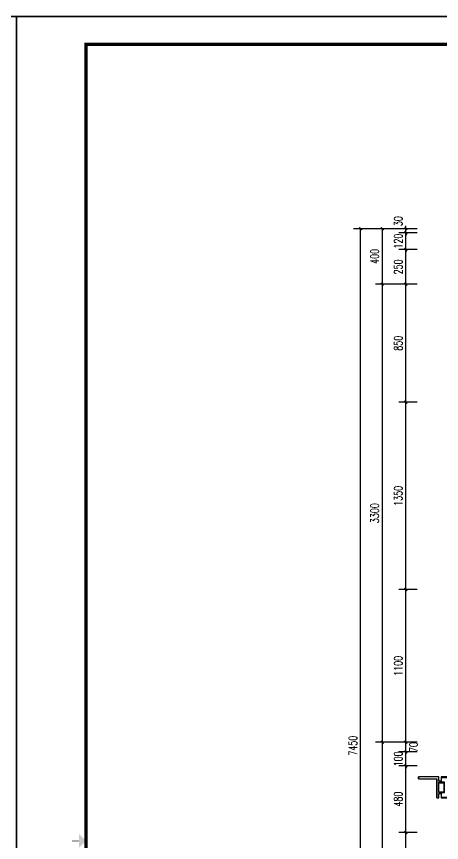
# Model space of a CAD drawing. Header units: millimetres. Extents: x -13830 to 215738, y -24143 to 193994.
# Drawn here: x 198918 to 201977, y 59006 to 64957 of the extents above; entities that cross this region are included whole.
import ezdxf

# ---------------------------------------------------------------- set-up
doc = ezdxf.new("R2010")
doc.units = ezdxf.units.MM
doc.header["$LTSCALE"] = 100
doc.linetypes.add('HIDDEN2', pattern=[4.7625, 3.175, -1.5875])
doc.layers.get('0').update_dxf_attribs({"linetype": 'CONTINUOUS'})
doc.layers.get('DEFPOINTS').update_dxf_attribs({"linetype": 'CONTINUOUS'})
doc.layers.add('A-DETL-DIMS', color=4, linetype='CONTINUOUS', lineweight=18)
for name, color, linetype in [('A-DETL-MCUT', 2, 'CONTINUOUS'), ('D-HARDWARE', 8, 'CONTINUOUS'), ('D-METAL', 74, 'CONTINUOUS'), ('MCST Section A$0$A-_ANOT----_H-', 8, 'CONTINUOUS'), ('MCST Section A$0$D-HARDWARE', 8, 'CONTINUOUS'), ('MCST Section A$0$D-METAL', 74, 'CONTINUOUS'), ('PUB_DIM', 3, 'CONTINUOUS'), ('TK HAHA', 1, 'CONTINUOUS'), ('图框', 7, 'CONTINUOUS')]:
    doc.layers.add(name, color=color, linetype=linetype)
doc.layers.add('MCST Section A$0$A-_FNSH----_H-', color=7, linetype='Continuous', lineweight=13, true_color=0x007d00, plot=False)
doc.styles.add('_TCH_DIM_T3', font='SIMPLEX', dxfattribs={"width": 0.705882, "bigfont": 'GBCBIG'})
doc.dimstyles.new('_TCH_ARCH&&20', dxfattribs={"dimtxt": 59.5, "dimasz": 20, "dimexe": 50, "dimexo": 60, "dimgap": 25.25, "dimtad": 1, "dimdec": 0, "dimzin": 0, "dimdsep": 46, "dimtxsty": '_TCH_DIM_T3', "dimblk": 'ARCHTICK', "dimcen": 0.09, "dimclrt": 7, "dimazin": 2, "dimtfac": 1, "dimtdec": 0, "dimtix": 1, "dimtmove": 2, "dimatfit": 3, "dimfxl": 1, "dimtolj": 1, "dimtzin": 0, "dimarcsym": 0})

# ---------------------------------------------------------------- blocks, each defined once
blk = doc.blocks.new('TJAD_TK_A1')
at = {"layer": '图框'}
for p, q in [((1341.38, 950.45), (500.38, 950.45)), ((500.38, 356.45), (500.38, 950.45)), ((1341.38, 356.45), (1341.38, 950.45))]:
    blk.add_line(p, q, dxfattribs=at)
at = {"layer": '图框', "const_width": 1.2}
blk.add_lwpolyline([(1331.38, 940.45), (525.38, 940.45), (525.38, 366.45), (1331.38, 366.45)], close=True, dxfattribs=at)
at = {"layer": '图框', "const_width": 0.3}
blk.add_lwpolyline([(522.88, 653.45), (520.38, 653.45)], dxfattribs=at)
at = {"layer": '图框'}
blk.add_solid([(522.88, 650.95), (522.88, 655.95), (525.38, 653.45)], dxfattribs=at)
blk = doc.blocks.new('180703-expo')
at = {"layer": '图框'}
blk.add_blockref('TJAD_TK_A1', (-500.38, -356.45), dxfattribs=at)
blk = doc.blocks.new('naiss3')
at = {"layer": 'A-DETL-MCUT', "color": 4}
for points in [[(-250, 0), (250, 0)], [(-250, 0), (-250, -3)], [(-161, 66), (-170, 14)], [(-170, 14), (162, 14)], [(-162, 14), (-154, 66)], [(-75, 70), (-156, 70)], [(-155, 29), (-155, 14)], [(-151, 29), (-155, 29)], [(-153, 14), (-145, 66)], [(-146, 29), (-146, 14)], [(-138, 29), (-146, 29)], [(-140, 14), (-133, 66)], [(-134, 29), (-134, 14)], [(-134, 29), (-123, 29)], [(-125, 14), (-118, 66)], [(-125, 14), (-125, 0)], [(-119, 29), (-119, 14)], [(-119, 29), (-103, 29)], [(-116, 29), (-116, 14)], [(-115, 14), (-115, 0)], [(-103, 29), (-103, 14)], [(-73, 68), (-73, 14)], [(-71, 30), (-71, 14)], [(-71, 30), (-49, 30)], [(-68, 47), (-52, 47)], [(-68, 47), (-68, 30)], [(-65, 14), (-65, 0)], [(-55, 14), (-55, 0)], [(-52, 47), (-52, 30)], [(-49, 30), (-49, 14)], [(-38, 14), (-36, 65)], [(-24, 70), (-31, 70)], [(-22, 68), (-22, 14)], [(-13, 68), (-13, 14)], [(-9, 70), (-11, 70)], [(-7, 68), (-7, 14)], [(7, 68), (7, 14)], [(9, 70), (11, 70)], [(13, 68), (13, 14)], [(22, 68), (22, 14)], [(149, 70), (24, 70)], [(31, 29), (36, 29)], [(31, 29), (31, 14)], [(38, 14), (36, 65)], [(36, 29), (36, 14)], [(51, 29), (51, 14)], [(51, 29), (59, 29)], [(55, 14), (55, 0)], [(62, 14), (59, 65)], [(59, 29), (59, 14)], [(65, 14), (65, 0)], [(70, 29), (70, 14)], [(81, 29), (70, 29)], [(85, 14), (81, 65)], [(81, 29), (81, 14)], [(87, 29), (87, 14)], [(87, 29), (101, 29)], [(106, 14), (100, 66)], [(101, 29), (101, 14)], [(104, 29), (119, 29)], [(115, 14), (115, 0)], [(125, 14), (118, 66)], [(119, 29), (119, 14)], [(123, 29), (134, 29)], [(125, 14), (125, 0)], [(140, 14), (133, 66)], [(134, 29), (134, 14)], [(138, 29), (146, 29)], [(153, 14), (145, 66)], [(146, 29), (146, 14)], [(151, 29), (155, 29)], [(162, 14), (154, 66)], [(155, 29), (155, 14)], [(250, 0), (250, -3)], [(-250, -3), (250, -3)], [(-96, -17), (-96, -26)], [(-82, -40), (82, -40)], [(96, -17), (96, -26)]]:
    blk.add_lwpolyline(points, dxfattribs=at)
for centre, radius, start, end in [((-156, 65), 5, 90, 170.0136), ((-149, 65), 5, 90, 170.4489), ((-140, 65), 5, 90, 170.9855), ((-128, 65), 5, 90, 171.7223), ((-113, 65), 5, 90, 172.6451), ((-75, 68), 2, 0, 90), ((-31, 65), 5, 90, 177.7562), ((-24, 68), 2, 0, 90), ((-11, 68), 2, 90, 180), ((-9, 68), 2, 0, 90), ((9, 68), 2, 90, 180), ((11, 68), 2, 0, 90), ((24, 68), 2, 90, 180), ((31, 65), 5, 2.2438, 90), ((54, 65), 5, 3.6808, 90), ((76, 65), 5, 5.0314, 90), ((95, 65), 5, 6.2652, 90), ((113, 65), 5, 7.3549, 90), ((128, 65), 5, 8.2777, 90), ((140, 65), 5, 9.0145, 90), ((149, 65), 5, 9.5511, 90), ((-110, -17), 14, 0, 90), ((-82, -26), 14, 180, 270), ((82, -26), 14, 270, 0), ((110, -17), 14, 90, 180)]:
    blk.add_arc(centre, radius, start, end, dxfattribs=at)
blk = doc.blocks.new('A$C19D102CC')
at = {"layer": 'MCST Section A$0$A-_ANOT----_H-'}
h = blk.add_hatch(dxfattribs=at)
h.set_pattern_fill('ANSI31', color=256, scale=3)
h.set_pattern_definition([(45, (-513855.472, 185551.817), (-6.73519209, 6.73519209), [])])
edge = h.paths.add_edge_path(flags=16)
edge.add_line((-1724, -53.9), (-1510, -53.9))
edge.add_arc((-1510, -73.9), 20, 360, 450, ccw=False)
edge.add_line((-1490, -73.9), (-1490, -237.9))
edge.add_arc((-1510, -237.9), 20, 270, 360, ccw=False)
edge.add_line((-1510, -257.9), (-1724, -257.9))
edge.add_arc((-1724, -237.9), 20, 180, 270, ccw=False)
edge.add_line((-1744, -237.9), (-1744, -73.9))
edge.add_arc((-1724, -73.9), 20, 450, 540, ccw=False)
edge = h.paths.add_edge_path()
edge.add_line((-1724, -33.9), (-1510, -33.9))
edge.add_arc((-1510, -73.9), 40, 360, 450, ccw=False)
edge.add_line((-1470, -73.9), (-1470, -237.9))
edge.add_arc((-1510, -237.9), 40, 270, 360, ccw=False)
edge.add_line((-1510, -277.9), (-1724, -277.9))
edge.add_arc((-1724, -237.9), 40, 180, 270, ccw=False)
edge.add_line((-1764, -237.9), (-1764, -73.9))
edge.add_arc((-1724, -73.9), 40, 450, 540, ccw=False)
at = {"color": 8, "linetype": 'HIDDEN2', "ltscale": 0.08}
for points in [[(-349, -210.9), (-349, -227.4, 0.414214), (-254, -322.4), (-148.3, -322.4, -0.414214), (-128.3, -342.4), (-128.3, -537.7)], [(-274, -210.9), (-274, -227.4, 0.118635), (-254, -261), (-138.5, -261, -0.358436), (-87.1, -342.4), (-87.1, -537.7)]]:
    blk.add_lwpolyline(points, format="xyb", dxfattribs=at)
at = {"layer": 'D-HARDWARE'}
for p, q in [((-153, -359, 0), (-193, -399, 0)), ((-193, -359, 0), (-153, -399, 0)), ((-151, -647.4, 0), (-191, -687.4, 0)), ((-191, -647.4, 0), (-151, -687.4, 0))]:
    blk.add_line(p, q, dxfattribs=at)
for points in [[(-196, -692.4), (-198, -354), (-148, -354), (-146, -692.4)], [(-198, -404), (-148, -404), (-148, -354), (-198, -354)], [(-191, -687.4), (-193, -359), (-153, -359), (-151, -687.4)], [(-193, -399), (-153, -399), (-153, -359), (-193, -359)], [(-196, -692.4), (-146, -692.4), (-146, -642.4), (-196, -642.4)], [(-191, -687.4), (-151, -687.4), (-151, -647.4), (-191, -647.4)]]:
    blk.add_lwpolyline(points, close=True, dxfattribs=at)
for points in [[(-148, -354), (-62, -354)], [(-148, -359), (-62, -359)], [(-148, -399), (-62, -399)], [(-148, -404), (-62, -404)], [(-146, -642.4), (-60, -642.4)], [(-146, -647.4), (-60, -647.4)], [(-146, -687.4), (-60, -687.4)], [(-146, -692.4), (-60, -692.4)]]:
    blk.add_lwpolyline(points, dxfattribs=at)
at = {"layer": 'D-METAL'}
blk.add_lwpolyline([(-2217, -212.5), (-2217, -180.8), (-2362, -180.8), (-2362, -195.8), (-2232, -195.8), (-2232, -330.8), (-2217, -330.8), (-2217, -299.5), (-2201, -299.5), (-2201, -293.5), (-2217, -293.5), (-2217, -218.5), (-2201, -218.5), (-2201, -212.5)], close=True, dxfattribs=at)
blk.add_lwpolyline([(-2217, -222.5), (-2180, -222.5), (-2180, -289.5), (-2217, -289.5), (-2217, -293.5), (-2179, -293.5, 0.414214), (-2176, -290.5), (-2176, -221.5, 0.414214), (-2179, -218.5), (-2217, -218.5)], format="xyb", close=True, dxfattribs=at)
at = {"layer": 'MCST Section A$0$A-_FNSH----_H-'}
for centre, start, end in [((-430.5, -338.1), 44.00721, 135.99279), ((-230.2, -338.3), 314.00721, 45.99279)]:
    blk.add_arc(centre, 10.4, start, end, dxfattribs=at)
at = {"layer": 'MCST Section A$0$D-HARDWARE'}
for p, q in [((-1231, -160.9, 0), (-1371, -300.9, 0)), ((-1371, -160.9, 0), (-1231, -300.9, 0)), ((-425, -160.9, 0), (-565, -300.9, 0)), ((-565, -160.9, 0), (-425, -300.9, 0))]:
    blk.add_line(p, q, dxfattribs=at)
for points in [[(-69, -108.9), (-213, -209.9)], [(-69, -209.9), (-213, -108.9)]]:
    blk.add_lwpolyline(points, dxfattribs=at)
for points in [[(-420, -305.9), (-1376, -305.9), (-1376, -155.9), (-420, -155.9)], [(-1376, -305.9), (-1226, -305.9), (-1226, -155.9), (-1376, -155.9)], [(-425, -300.9), (-1371, -300.9), (-1371, -160.9), (-425, -160.9)], [(-1371, -300.9), (-1231, -300.9), (-1231, -160.9), (-1371, -160.9)], [(-570, -305.9), (-420, -305.9), (-420, -155.9), (-570, -155.9)], [(-565, -300.9), (-425, -300.9), (-425, -160.9), (-565, -160.9)]]:
    blk.add_lwpolyline(points, close=True, dxfattribs=at)
at = {"layer": 'MCST Section A$0$D-METAL', "color": 8}
for p, q in [((-2362, -195.8), (-2362, -180.8)), ((-2232, -330.8), (-2232, -195.8))]:
    blk.add_line(p, q, dxfattribs=at)
at = {"layer": 'MCST Section A$0$D-METAL'}
for points in [[(-1417, -330.9), (-1417, 19.1), (-1817, 19.1), (-1817, -180.9), (-2200, -180.9), (-2200, -217.5), (-2197, -217.5), (-2197, -183.9), (-1814, -183.9), (-1814, 16.1), (-1420, 16.1), (-1420, -327.9), (-2197, -327.9), (-2197, -294.5), (-2200, -294.5), (-2200, -330.9)], [(-216, -105.9), (-66, -105.9), (-66, -212.9), (-216, -212.9)], [(-213, -108.9), (-69, -108.9), (-69, -209.9), (-213, -209.9)], [(-65, -330.8), (-423, -330.8), (-423, -311.9), (-420, -311.9), (-420, -327.8), (-65, -327.8)], [(-196, -687.4), (-196, -684.4), (-218, -684.4), (-220, -349), (-198, -349), (-198, -332), (-201, -332), (-201, -346), (-223, -346), (-221, -687.4)]]:
    blk.add_lwpolyline(points, close=True, dxfattribs=at)
for points in [[(-1724, -33.9), (-1510, -33.9, -0.414214), (-1470, -73.9), (-1470, -237.9, -0.414214), (-1510, -277.9), (-1724, -277.9, -0.414214), (-1764, -237.9), (-1764, -73.9, -0.414214)], [(-1724, -53.9), (-1510, -53.9, -0.414214), (-1490, -73.9), (-1490, -237.9, -0.414214), (-1510, -257.9), (-1724, -257.9, -0.414214), (-1744, -237.9), (-1744, -73.9, -0.414214)]]:
    blk.add_lwpolyline(points, format="xyb", close=True, dxfattribs=at)
for points in [[(-440, -150.9), (-415, -150.9), (-415, -210.9), (-223, -210.9), (-223, -100.9), (-188, -100.9), (-188, -103.9), (-220, -103.9), (-220, -213.9), (-418, -213.9), (-418, -153.9), (-440, -153.9), (-440, -150.9)], [(-1416, -161.2), (-1413, -161.2), (-1413, -133.9), (-343, -133.9), (-343, -148.9), (-340, -148.9), (-340, -130.9), (-1416, -130.9), (-1416, -161.2)], [(-1416, -308.9), (-1416, -305.9), (-1389, -305.9), (-1389, -327.9), (-441, -327.9), (-441, -307.8), (-420, -307.8), (-420, -310.9), (-438, -310.8), (-438, -330.9), (-1392, -330.9), (-1392, -308.9), (-1416, -308.9)]]:
    blk.add_lwpolyline(points, dxfattribs=at)
at = {"layer": 'A-DETL-DIMS', "xscale": -0.3499999999985448, "yscale": 0.3499999999985448, "zscale": 0.3499999999985448}
blk.add_blockref('naiss3', (-312.2, -209.9), dxfattribs=at)
blk = doc.blocks.new('_ArchTick')
at = {"color": 0, "linetype": 'ByBlock', "const_width": 0.4}
blk.add_lwpolyline([(-0.5, -0.5), (0.5, 0.5)], dxfattribs=at)
blk = doc.blocks.new('*D385')
at = {"layer": 'DEFPOINTS', "color": 0, "transparency": 16777216}
for p in [(201394.6, 63428.7), (201687.6, 63428.7), (201687.6, 55978.7)]:
    blk.add_point(p, dxfattribs=at)
at = {"layer": 'PUB_DIM', "color": 0, "lineweight": -2, "transparency": 16777216}
for p, q in [((201627.6, 63428.7), (201344.6, 63428.7)), ((201394.6, 55978.7), (201394.6, 63428.7)), ((201627.6, 55978.7), (201344.6, 55978.7))]:
    blk.add_line(p, q, dxfattribs=at)
at = {"layer": 'PUB_DIM', "color": 0, "lineweight": -2, "transparency": 16777216, "xscale": 20, "yscale": 20, "zscale": 20}
for p, rotation in [((201394.6, 63428.7), 90), ((201394.6, 55978.7), 270)]:
    blk.add_blockref('_ArchTick', p, dxfattribs=dict(at, rotation=rotation))
at = {"layer": 'PUB_DIM', "color": 7, "transparency": 16777216, "insert": (201339.6, 59703.7), "char_height": 59.5, "attachment_point": 5, "rotation": 90, "style": '_TCH_DIM_T3'}
blk.add_mtext('\\A1;7450', dxfattribs=at)
blk = doc.blocks.new('*D387')
at = {"layer": 'DEFPOINTS', "color": 0, "transparency": 16777216}
for p in [(201551.5, 59728.7), (201747.6, 59728.7), (201747.6, 56128.7)]:
    blk.add_point(p, dxfattribs=at)
at = {"layer": 'PUB_DIM', "color": 0, "lineweight": -2, "transparency": 16777216}
for p, q in [((201687.6, 59728.7), (201501.5, 59728.7)), ((201551.5, 56128.7), (201551.5, 59728.7)), ((201687.6, 56128.7), (201501.5, 56128.7))]:
    blk.add_line(p, q, dxfattribs=at)
at = {"layer": 'PUB_DIM', "color": 0, "lineweight": -2, "transparency": 16777216, "xscale": 20, "yscale": 20, "zscale": 20}
for p, rotation in [((201551.5, 59728.7), 90), ((201551.5, 56128.7), 270)]:
    blk.add_blockref('_ArchTick', p, dxfattribs=dict(at, rotation=rotation))
at = {"layer": 'PUB_DIM', "color": 7, "transparency": 16777216, "insert": (201496.5, 57928.7), "char_height": 59.5, "attachment_point": 5, "rotation": 90, "style": '_TCH_DIM_T3'}
blk.add_mtext('\\A1;3600', dxfattribs=at)
blk = doc.blocks.new('*D388')
at = {"layer": 'DEFPOINTS', "color": 0, "transparency": 16777216}
for p in [(201551.5, 63028.7), (201747.6, 63028.7), (201747.6, 59728.7)]:
    blk.add_point(p, dxfattribs=at)
at = {"layer": 'PUB_DIM', "color": 0, "lineweight": -2, "transparency": 16777216}
for p, q in [((201687.6, 63028.7), (201501.5, 63028.7)), ((201551.5, 59728.7), (201551.5, 63028.7)), ((201687.6, 59728.7), (201501.5, 59728.7))]:
    blk.add_line(p, q, dxfattribs=at)
at = {"layer": 'PUB_DIM', "color": 0, "lineweight": -2, "transparency": 16777216, "xscale": 20, "yscale": 20, "zscale": 20}
for p, rotation in [((201551.5, 63028.7), 90), ((201551.5, 59728.7), 270)]:
    blk.add_blockref('_ArchTick', p, dxfattribs=dict(at, rotation=rotation))
at = {"layer": 'PUB_DIM', "color": 7, "transparency": 16777216, "insert": (201496.5, 61378.7), "char_height": 59.5, "attachment_point": 5, "rotation": 90, "style": '_TCH_DIM_T3'}
blk.add_mtext('\\A1;3300', dxfattribs=at)
blk = doc.blocks.new('*D389')
at = {"layer": 'DEFPOINTS', "color": 0, "transparency": 16777216}
for p in [(201551.5, 63428.7), (201747.6, 63428.7), (201747.6, 63028.7)]:
    blk.add_point(p, dxfattribs=at)
at = {"layer": 'PUB_DIM', "color": 0, "lineweight": -2, "transparency": 16777216}
for p, q in [((201687.6, 63428.7), (201501.5, 63428.7)), ((201551.5, 63028.7), (201551.5, 63428.7)), ((201687.6, 63028.7), (201501.5, 63028.7))]:
    blk.add_line(p, q, dxfattribs=at)
at = {"layer": 'PUB_DIM', "color": 0, "lineweight": -2, "transparency": 16777216, "xscale": 20, "yscale": 20, "zscale": 20}
for p, rotation in [((201551.5, 63428.7), 90), ((201551.5, 63028.7), 270)]:
    blk.add_blockref('_ArchTick', p, dxfattribs=dict(at, rotation=rotation))
at = {"layer": 'PUB_DIM', "color": 7, "transparency": 16777216, "insert": (201496.5, 63228.7), "char_height": 59.5, "attachment_point": 5, "rotation": 90, "style": '_TCH_DIM_T3'}
blk.add_mtext('\\A1;400', dxfattribs=at)
blk = doc.blocks.new('*D402')
at = {"layer": 'DEFPOINTS', "color": 0, "transparency": 16777216}
for p in [(201720.6, 59078.7), (201862.5, 59078.7), (201862.5, 56128.7)]:
    blk.add_point(p, dxfattribs=at)
at = {"layer": 'PUB_DIM', "color": 0, "lineweight": -2, "transparency": 16777216}
for p, q in [((201802.5, 59078.7), (201670.6, 59078.7)), ((201720.6, 56128.7), (201720.6, 59078.7)), ((201802.5, 56128.7), (201670.6, 56128.7))]:
    blk.add_line(p, q, dxfattribs=at)
at = {"layer": 'PUB_DIM', "color": 0, "lineweight": -2, "transparency": 16777216, "xscale": 20, "yscale": 20, "zscale": 20}
for p, rotation in [((201720.6, 59078.7), 90), ((201720.6, 56128.7), 270)]:
    blk.add_blockref('_ArchTick', p, dxfattribs=dict(at, rotation=rotation))
at = {"layer": 'PUB_DIM', "color": 7, "transparency": 16777216, "insert": (201665.6, 57603.7), "char_height": 59.5, "attachment_point": 5, "rotation": 90, "style": '_TCH_DIM_T3'}
blk.add_mtext('\\A1;2950', dxfattribs=at)
blk = doc.blocks.new('*D403')
at = {"layer": 'DEFPOINTS', "color": 0, "transparency": 16777216}
for p in [(201720.6, 59558.7), (201862.5, 59558.7), (201862.5, 59078.7)]:
    blk.add_point(p, dxfattribs=at)
at = {"layer": 'PUB_DIM', "color": 0, "lineweight": -2, "transparency": 16777216}
for p, q in [((201802.5, 59558.7), (201670.6, 59558.7)), ((201720.6, 59078.7), (201720.6, 59558.7)), ((201802.5, 59078.7), (201670.6, 59078.7))]:
    blk.add_line(p, q, dxfattribs=at)
at = {"layer": 'PUB_DIM', "color": 0, "lineweight": -2, "transparency": 16777216, "xscale": 20, "yscale": 20, "zscale": 20}
for p, rotation in [((201720.6, 59558.7), 90), ((201720.6, 59078.7), 270)]:
    blk.add_blockref('_ArchTick', p, dxfattribs=dict(at, rotation=rotation))
at = {"layer": 'PUB_DIM', "color": 7, "transparency": 16777216, "insert": (201665.6, 59318.7), "char_height": 59.5, "attachment_point": 5, "rotation": 90, "style": '_TCH_DIM_T3'}
blk.add_mtext('\\A1;480', dxfattribs=at)
blk = doc.blocks.new('*D404')
at = {"layer": 'DEFPOINTS', "color": 0, "transparency": 16777216}
for p in [(201720.6, 59658.7), (201862.5, 59658.7), (201862.5, 59558.7)]:
    blk.add_point(p, dxfattribs=at)
at = {"layer": 'PUB_DIM', "color": 0, "lineweight": -2, "transparency": 16777216}
for p, q in [((201802.5, 59658.7), (201670.6, 59658.7)), ((201720.6, 59658.7), (201720.6, 59678.7)), ((201720.6, 59558.7), (201720.6, 59658.7)), ((201802.5, 59558.7), (201670.6, 59558.7)), ((201720.6, 59558.7), (201720.6, 59538.7))]:
    blk.add_line(p, q, dxfattribs=at)
at = {"layer": 'PUB_DIM', "color": 0, "lineweight": -2, "transparency": 16777216, "xscale": 20, "yscale": 20, "zscale": 20}
for p, rotation in [((201720.6, 59658.7), 270), ((201720.6, 59558.7), 90)]:
    blk.add_blockref('_ArchTick', p, dxfattribs=dict(at, rotation=rotation))
at = {"layer": 'PUB_DIM', "color": 7, "transparency": 16777216, "insert": (201665.6, 59608.7), "char_height": 59.5, "attachment_point": 5, "rotation": 90, "style": '_TCH_DIM_T3'}
blk.add_mtext('\\A1;100', dxfattribs=at)
blk = doc.blocks.new('*D405')
at = {"layer": 'DEFPOINTS', "color": 0, "transparency": 16777216}
for p in [(201720.6, 59728.7), (201862.5, 59728.7), (201862.5, 59658.7)]:
    blk.add_point(p, dxfattribs=at)
at = {"layer": 'PUB_DIM', "color": 0, "lineweight": -2, "transparency": 16777216}
for p, q in [((201802.5, 59728.7), (201670.6, 59728.7)), ((201720.6, 59658.7), (201720.6, 59728.7)), ((201802.5, 59658.7), (201670.6, 59658.7))]:
    blk.add_line(p, q, dxfattribs=at)
at = {"layer": 'PUB_DIM', "color": 0, "lineweight": -2, "transparency": 16777216, "xscale": 20, "yscale": 20, "zscale": 20}
for p, rotation in [((201720.6, 59728.7), 90), ((201720.6, 59658.7), 270)]:
    blk.add_blockref('_ArchTick', p, dxfattribs=dict(at, rotation=rotation))
at = {"layer": 'PUB_DIM', "color": 7, "transparency": 16777216, "insert": (201775.6, 59693.7), "char_height": 59.5, "attachment_point": 5, "rotation": 90, "style": '_TCH_DIM_T3'}
blk.add_mtext('\\A1;70', dxfattribs=at)
blk = doc.blocks.new('*D406')
at = {"layer": 'DEFPOINTS', "color": 0, "transparency": 16777216}
for p in [(201720.6, 60828.7), (201862.5, 60828.7), (201862.5, 59728.7)]:
    blk.add_point(p, dxfattribs=at)
at = {"layer": 'PUB_DIM', "color": 0, "lineweight": -2, "transparency": 16777216}
for p, q in [((201802.5, 60828.7), (201670.6, 60828.7)), ((201720.6, 59728.7), (201720.6, 60828.7)), ((201802.5, 59728.7), (201670.6, 59728.7))]:
    blk.add_line(p, q, dxfattribs=at)
at = {"layer": 'PUB_DIM', "color": 0, "lineweight": -2, "transparency": 16777216, "xscale": 20, "yscale": 20, "zscale": 20}
for p, rotation in [((201720.6, 60828.7), 90), ((201720.6, 59728.7), 270)]:
    blk.add_blockref('_ArchTick', p, dxfattribs=dict(at, rotation=rotation))
at = {"layer": 'PUB_DIM', "color": 7, "transparency": 16777216, "insert": (201665.6, 60278.7), "char_height": 59.5, "attachment_point": 5, "rotation": 90, "style": '_TCH_DIM_T3'}
blk.add_mtext('\\A1;1100', dxfattribs=at)
blk = doc.blocks.new('*D407')
at = {"layer": 'DEFPOINTS', "color": 0, "transparency": 16777216}
for p in [(201720.6, 62178.7), (201862.5, 62178.7), (201862.5, 60828.7)]:
    blk.add_point(p, dxfattribs=at)
at = {"layer": 'PUB_DIM', "color": 0, "lineweight": -2, "transparency": 16777216}
for p, q in [((201802.5, 62178.7), (201670.6, 62178.7)), ((201720.6, 60828.7), (201720.6, 62178.7)), ((201802.5, 60828.7), (201670.6, 60828.7))]:
    blk.add_line(p, q, dxfattribs=at)
at = {"layer": 'PUB_DIM', "color": 0, "lineweight": -2, "transparency": 16777216, "xscale": 20, "yscale": 20, "zscale": 20}
for p, rotation in [((201720.6, 62178.7), 90), ((201720.6, 60828.7), 270)]:
    blk.add_blockref('_ArchTick', p, dxfattribs=dict(at, rotation=rotation))
at = {"layer": 'PUB_DIM', "color": 7, "transparency": 16777216, "insert": (201665.6, 61503.7), "char_height": 59.5, "attachment_point": 5, "rotation": 90, "style": '_TCH_DIM_T3'}
blk.add_mtext('\\A1;1350', dxfattribs=at)
blk = doc.blocks.new('*D408')
at = {"layer": 'DEFPOINTS', "color": 0, "transparency": 16777216}
for p in [(201720.6, 63028.7), (201862.5, 63028.7), (201862.5, 62178.7)]:
    blk.add_point(p, dxfattribs=at)
at = {"layer": 'PUB_DIM', "color": 0, "lineweight": -2, "transparency": 16777216}
for p, q in [((201802.5, 63028.7), (201670.6, 63028.7)), ((201720.6, 62178.7), (201720.6, 63028.7)), ((201802.5, 62178.7), (201670.6, 62178.7))]:
    blk.add_line(p, q, dxfattribs=at)
at = {"layer": 'PUB_DIM', "color": 0, "lineweight": -2, "transparency": 16777216, "xscale": 20, "yscale": 20, "zscale": 20}
for p, rotation in [((201720.6, 63028.7), 90), ((201720.6, 62178.7), 270)]:
    blk.add_blockref('_ArchTick', p, dxfattribs=dict(at, rotation=rotation))
at = {"layer": 'PUB_DIM', "color": 7, "transparency": 16777216, "insert": (201665.6, 62603.7), "char_height": 59.5, "attachment_point": 5, "rotation": 90, "style": '_TCH_DIM_T3'}
blk.add_mtext('\\A1;850', dxfattribs=at)
blk = doc.blocks.new('*D409')
at = {"layer": 'DEFPOINTS', "color": 0, "transparency": 16777216}
for p in [(201720.6, 63278.7), (201862.5, 63278.7), (201862.5, 63028.7)]:
    blk.add_point(p, dxfattribs=at)
at = {"layer": 'PUB_DIM', "color": 0, "lineweight": -2, "transparency": 16777216}
for p, q in [((201802.5, 63278.7), (201670.6, 63278.7)), ((201720.6, 63028.7), (201720.6, 63278.7)), ((201802.5, 63028.7), (201670.6, 63028.7))]:
    blk.add_line(p, q, dxfattribs=at)
at = {"layer": 'PUB_DIM', "color": 0, "lineweight": -2, "transparency": 16777216, "xscale": 20, "yscale": 20, "zscale": 20}
for p, rotation in [((201720.6, 63278.7), 90), ((201720.6, 63028.7), 270)]:
    blk.add_blockref('_ArchTick', p, dxfattribs=dict(at, rotation=rotation))
at = {"layer": 'PUB_DIM', "color": 7, "transparency": 16777216, "insert": (201665.6, 63153.7), "char_height": 59.5, "attachment_point": 5, "rotation": 90, "style": '_TCH_DIM_T3'}
blk.add_mtext('\\A1;250', dxfattribs=at)
blk = doc.blocks.new('*D410')
at = {"layer": 'DEFPOINTS', "color": 0, "transparency": 16777216}
for p in [(201720.6, 63398.7), (201862.5, 63398.7), (201862.5, 63278.7)]:
    blk.add_point(p, dxfattribs=at)
at = {"layer": 'PUB_DIM', "color": 0, "lineweight": -2, "transparency": 16777216}
for p, q in [((201802.5, 63398.7), (201670.6, 63398.7)), ((201720.6, 63398.7), (201720.6, 63418.7)), ((201720.6, 63278.7), (201720.6, 63398.7)), ((201802.5, 63278.7), (201670.6, 63278.7)), ((201720.6, 63278.7), (201720.6, 63258.7))]:
    blk.add_line(p, q, dxfattribs=at)
at = {"layer": 'PUB_DIM', "color": 0, "lineweight": -2, "transparency": 16777216, "xscale": 20, "yscale": 20, "zscale": 20}
for p, rotation in [((201720.6, 63398.7), 270), ((201720.6, 63278.7), 90)]:
    blk.add_blockref('_ArchTick', p, dxfattribs=dict(at, rotation=rotation))
at = {"layer": 'PUB_DIM', "color": 7, "transparency": 16777216, "insert": (201665.6, 63338.7), "char_height": 59.5, "attachment_point": 5, "rotation": 90, "style": '_TCH_DIM_T3'}
blk.add_mtext('\\A1;120', dxfattribs=at)
blk = doc.blocks.new('*D411')
at = {"layer": 'DEFPOINTS', "color": 0, "transparency": 16777216}
for p in [(201720.6, 63428.7), (201862.5, 63428.7), (201862.5, 63398.7)]:
    blk.add_point(p, dxfattribs=at)
at = {"layer": 'PUB_DIM', "color": 0, "lineweight": -2, "transparency": 16777216}
for p, q in [((201720.6, 63428.7), (201720.6, 63448.7)), ((201802.5, 63428.7), (201670.6, 63428.7)), ((201802.5, 63398.7), (201670.6, 63398.7)), ((201720.6, 63398.7), (201720.6, 63428.7)), ((201720.6, 63398.7), (201720.6, 63378.7))]:
    blk.add_line(p, q, dxfattribs=at)
at = {"layer": 'PUB_DIM', "color": 0, "lineweight": -2, "transparency": 16777216, "xscale": 20, "yscale": 20, "zscale": 20}
for p, rotation in [((201720.6, 63428.7), 270), ((201720.6, 63398.7), 90)]:
    blk.add_blockref('_ArchTick', p, dxfattribs=dict(at, rotation=rotation))
at = {"layer": 'PUB_DIM', "color": 7, "transparency": 16777216, "insert": (201665.6, 63482.7), "char_height": 59.5, "attachment_point": 5, "rotation": 90, "style": '_TCH_DIM_T3'}
blk.add_mtext('\\A1;30', dxfattribs=at)

msp = doc.modelspace()

# ---------------------------------------------------------------- linework, layer by layer
at = {"layer": 'TK HAHA', "color": 1}
for points in [[(182098.2, 53077.2), (182098.2, 64957.2), (198918.2, 64957.2), (198918.2, 53077.2)], [(198918.2, 53077.2), (198918.2, 64957.2), (215738.2, 64957.2), (215738.2, 53077.2)]]:
    msp.add_lwpolyline(points, close=True, dxfattribs=at)

# ---------------------------------------------------------------- block references
at = {"xscale": 20, "yscale": 20, "zscale": 20}
for p in [(182098.2, 53077.2), (198918.2, 53077.2)]:
    msp.add_blockref('180703-expo', p, dxfattribs=at)
msp.add_blockref('A$C19D102CC', (204174.6, 59659.6))

# ---------------------------------------------------------------- dimensions: what is measured, and where the dimension line sits
at = {"layer": 'PUB_DIM'}
for base, p1, p2, picture, middle in [((201720.6, 63428.7), (201862.5, 63398.7), (201862.5, 63428.7), '*D411', (201665.6, 63482.7)), ((201720.6, 59728.7), (201862.5, 59658.7), (201862.5, 59728.7), '*D405', (201775.6, 59693.7))]:
    dim = msp.add_linear_dim(base=base, p1=p1, p2=p2, angle=90, dimstyle='_TCH_ARCH&&20', dxfattribs=at)
    dim.commit()
    dim.dimension.update_dxf_attribs({"geometry": picture, "text_midpoint": middle, "dimtype": 129})
for p1, p2, distance, picture, middle in [((201687.6, 55978.7), (201687.6, 63428.7), 293, '*D385', (201339.6, 59703.7)), ((201747.6, 63028.7), (201747.6, 63428.7), 196.1, '*D389', (201496.5, 63228.7)), ((201862.5, 63278.7), (201862.5, 63398.7), 141.9, '*D410', (201665.6, 63338.7)), ((201862.5, 63028.7), (201862.5, 63278.7), 141.9, '*D409', (201665.6, 63153.7)), ((201747.6, 59728.7), (201747.6, 63028.7), 196.1, '*D388', (201496.5, 61378.7)), ((201862.5, 62178.7), (201862.5, 63028.7), 141.9, '*D408', (201665.6, 62603.7)), ((201862.5, 60828.7), (201862.5, 62178.7), 141.9, '*D407', (201665.6, 61503.7)), ((201862.5, 59728.7), (201862.5, 60828.7), 141.9, '*D406', (201665.6, 60278.7)), ((201747.6, 56128.7), (201747.6, 59728.7), 196.1, '*D387', (201496.5, 57928.7)), ((201862.5, 59558.7), (201862.5, 59658.7), 141.9, '*D404', (201665.6, 59608.7)), ((201862.5, 59078.7), (201862.5, 59558.7), 141.9, '*D403', (201665.6, 59318.7)), ((201862.5, 56128.7), (201862.5, 59078.7), 141.9, '*D402', (201665.6, 57603.7))]:
    dim = msp.add_aligned_dim(p1=p1, p2=p2, distance=distance, dimstyle='_TCH_ARCH&&20', dxfattribs=at)
    dim.commit()
    dim.dimension.update_dxf_attribs({"geometry": picture, "text_midpoint": middle})

doc.saveas('drawing.dxf')
